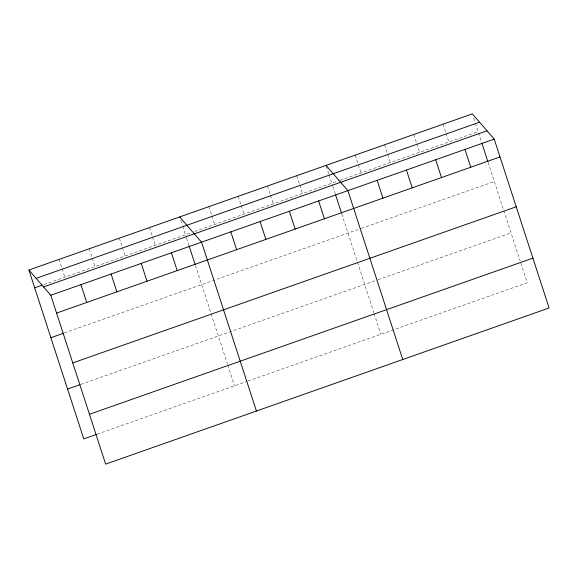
<?xml version="1.0" encoding="UTF-8"?>
<svg xmlns="http://www.w3.org/2000/svg" width="578" height="578" viewBox="0 0 578 578"><rect width="100%" height="100%" fill="white"/><g stroke="black" fill="none" stroke-linecap="round" stroke-linejoin="round"><path stroke-width="0.43" stroke-dasharray="2.89 2.17" d="M43.899 284.593L191.318 232.688M194.663 231.511L339.329 180.567M340.167 180.278L478.143 131.69M64.288 332.964L360.542 228.65M361.38 228.353L494.335 181.535M80.971 384.319L377.224 280.005M378.063 279.709L511.024 232.891M97.169 434.165L247.081 381.372M247.919 381.083L527.215 282.736L520.467 261.964M473.729 118.122L475.109 122.363M475.383 123.208L481.647 142.491M488.128 162.432L503.517 209.778M503.792 210.638L520.2 261.133M443.088 124.183L445.84 132.665M446.115 133.511L448.875 142M413.819 134.486L416.572 142.968M416.846 143.821L419.606 152.303M384.551 144.796L390.338 162.606M355.282 155.099L361.069 172.916M326.288 166.254L328.766 173.891M329.048 174.737L332.61 185.711M332.885 186.542L335.312 194.02M341.786 213.954L357.175 261.307M357.45 262.166L373.858 312.662M374.132 313.493L380.88 334.265M296.745 175.712L299.505 184.194M299.78 185.039L302.532 193.522M267.477 186.015L270.237 194.497M270.511 195.35L273.264 203.832M238.208 196.318L240.968 204.807M241.243 205.652L243.995 214.135M208.94 206.628L211.7 215.11M211.974 215.955L214.727 224.445M180.777 220.326L182.431 225.413M182.706 226.265L186.275 237.24M186.542 238.071L188.703 244.718M195.451 265.483L210.833 312.835M211.114 313.695L227.522 364.191M227.79 365.021L234.538 385.793M149.521 227.551L152.274 236.034M152.549 236.879L155.309 245.368M119.364 238.165L125.151 255.982M89.207 248.786L91.967 257.268M92.242 258.12L95.002 266.603M59.057 259.406L61.81 267.889M62.084 268.734L64.844 277.216"/><path stroke-width="0.87" d="M28.9 270.02L472.356 113.873L494.233 139.117L549.1 307.98L105.644 464.127L50.785 295.264L28.9 270.02L83.767 438.883L96.331 434.454M36.118 278.35L479.574 122.204M34.687 287.837L42.23 285.185M43.56 286.934L487.016 130.787M50.785 295.264L494.233 139.117M56.572 313.081L500.021 156.934M50.886 337.682L63.45 333.26M72.763 362.926L516.219 206.78M67.568 389.037L80.132 384.616M89.453 414.281L532.902 258.135M326.014 165.402L347.898 190.646L402.758 359.509M179.671 216.931L201.556 242.175L256.422 411.037M481.922 143.322L487.861 161.602M464.965 149.427L470.752 167.237M435.696 159.73L441.484 177.547M406.428 170.033L412.222 187.85M377.159 180.343L382.954 198.16M335.58 194.851L341.519 213.123M318.63 200.956L324.417 218.766M289.361 211.259L295.148 229.076M260.093 221.562L265.88 239.379M230.824 231.872L236.612 249.682M188.97 245.549L195.176 264.652M171.399 252.796L177.186 270.605M141.249 263.409L147.036 281.226M111.092 274.03L116.879 291.847M80.934 284.643L86.722 302.46"/></g></svg>
